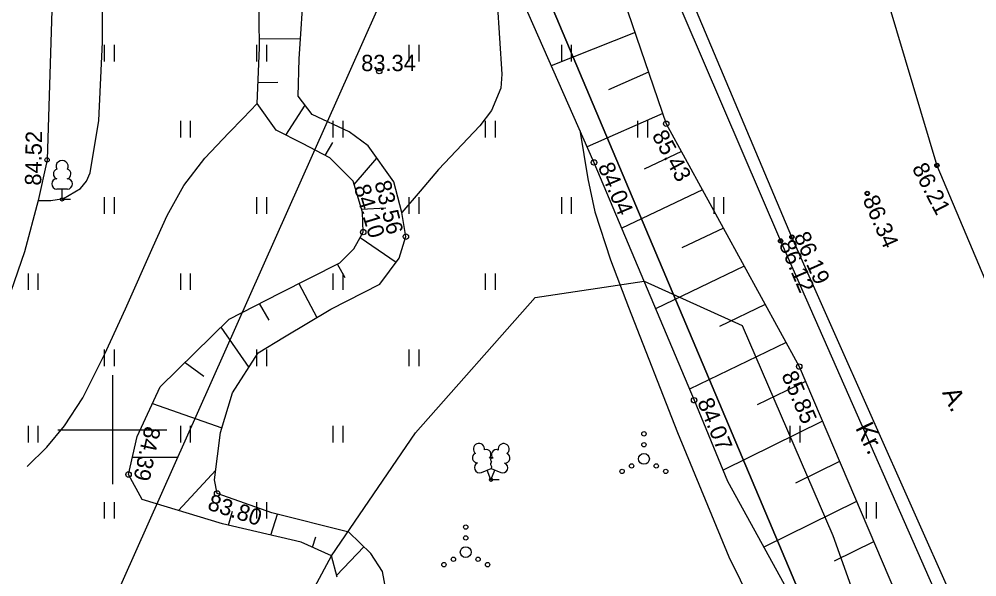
# Model space of a CAD drawing. Extents: x 635520 to 641285, y 6458433 to 6466834.
# Drawn here: x 637595.72 to 637639.71, y 6462543.24 to 6462568.86 of the extents above; entities that cross this region are included whole.
import ezdxf

# ---------------------------------------------------------------- set-up
doc = ezdxf.new("R2010")
doc.units = 0
for name, color, linetype in [('HALJASTUS', 7, 'Continuous'), ('HORISONTAAL-EH2000', 7, 'Continuous'), ('KORGUS-EH2000', 7, 'Continuous'), ('KPOHULIIN', 7, 'Continuous'), ('MOOTMPUNKT', 7, 'Continuous'), ('PIIR', 7, 'Continuous'), ('PUU', 7, 'Continuous'), ('RELJEEF', 7, 'Continuous'), ('TEE', 7, 'Continuous'), ('VORK', 7, 'Continuous')]:
    doc.layers.add(name, color=color, linetype=linetype)

msp = doc.modelspace()

# ---------------------------------------------------------------- linework, layer by layer
at = {"layer": 'HALJASTUS'}
for p, q in [((637599.625, 6462567.679), (637599.625, 6462566.918)), ((637600.08, 6462567.679), (637600.08, 6462566.918)), ((637606.625, 6462567.679), (637606.625, 6462566.918)), ((637607.08, 6462567.679), (637607.08, 6462566.918)), ((637613.625, 6462567.679), (637613.625, 6462566.918)), ((637614.08, 6462567.679), (637614.08, 6462566.918)), ((637620.625, 6462567.679), (637620.625, 6462566.918)), ((637621.08, 6462567.679), (637621.08, 6462566.918)), ((637603.125, 6462564.179), (637603.125, 6462563.418)), ((637603.58, 6462564.179), (637603.58, 6462563.418)), ((637610.125, 6462564.179), (637610.125, 6462563.418)), ((637610.58, 6462564.179), (637610.58, 6462563.418)), ((637617.125, 6462564.179), (637617.125, 6462563.418)), ((637617.58, 6462564.179), (637617.58, 6462563.418)), ((637624.125, 6462564.179), (637624.125, 6462563.418)), ((637624.58, 6462564.179), (637624.58, 6462563.418)), ((637599.625, 6462560.679), (637599.625, 6462559.918)), ((637600.08, 6462560.679), (637600.08, 6462559.918)), ((637606.625, 6462560.679), (637606.625, 6462559.918)), ((637607.08, 6462560.679), (637607.08, 6462559.918)), ((637613.625, 6462560.679), (637613.625, 6462559.918)), ((637614.08, 6462560.679), (637614.08, 6462559.918)), ((637620.625, 6462560.679), (637620.625, 6462559.918)), ((637621.08, 6462560.679), (637621.08, 6462559.918)), ((637627.625, 6462560.679), (637627.625, 6462559.918)), ((637628.08, 6462560.679), (637628.08, 6462559.918)), ((637596.125, 6462557.179), (637596.125, 6462556.418)), ((637596.58, 6462557.179), (637596.58, 6462556.418)), ((637603.125, 6462557.179), (637603.125, 6462556.418)), ((637603.58, 6462557.179), (637603.58, 6462556.418)), ((637610.125, 6462557.179), (637610.125, 6462556.418)), ((637610.58, 6462557.179), (637610.58, 6462556.418)), ((637617.125, 6462557.179), (637617.125, 6462556.418)), ((637617.58, 6462557.179), (637617.58, 6462556.418)), ((637599.625, 6462553.679), (637599.625, 6462552.918)), ((637600.08, 6462553.679), (637600.08, 6462552.918)), ((637606.625, 6462553.679), (637606.625, 6462552.918)), ((637607.08, 6462553.679), (637607.08, 6462552.918)), ((637613.625, 6462553.679), (637613.625, 6462552.918)), ((637614.08, 6462553.679), (637614.08, 6462552.918)), ((637596.125, 6462550.179), (637596.125, 6462549.418)), ((637596.58, 6462550.179), (637596.58, 6462549.418)), ((637603.125, 6462550.179), (637603.125, 6462549.418)), ((637603.58, 6462550.179), (637603.58, 6462549.418)), ((637610.125, 6462550.179), (637610.125, 6462549.418)), ((637610.58, 6462550.179), (637610.58, 6462549.418)), ((637631.125, 6462550.179), (637631.125, 6462549.418)), ((637631.58, 6462550.179), (637631.58, 6462549.418)), ((637599.625, 6462546.679), (637599.625, 6462545.918)), ((637600.08, 6462546.679), (637600.08, 6462545.918)), ((637606.625, 6462546.679), (637606.625, 6462545.918)), ((637607.08, 6462546.679), (637607.08, 6462545.918)), ((637634.625, 6462546.679), (637634.625, 6462545.918)), ((637635.08, 6462546.679), (637635.08, 6462545.918))]:
    msp.add_line(p, q, dxfattribs=at)
msp.add_lwpolyline([(637636.953, 6462518.031), (637633.07, 6462515.736), (637628.725, 6462513.061), (637625.402, 6462511.782), (637621.789, 6462511.652), (637615.717, 6462511.853), (637612.4, 6462512.339), (637609.109, 6462513.66), (637606.303, 6462515.686), (637605, 6462521.248), (637604.456, 6462528.463), (637604.175, 6462533.244), (637610.07, 6462544.201), (637613.928, 6462549.86), (637619.418, 6462556.079), (637624.423, 6462556.815), (637628.93, 6462554.793), (637633.09, 6462545.144), (637635.727, 6462537.782), (637636.764, 6462530.508), (637639.389, 6462523.921), (637639.267, 6462521.331), (637636.953, 6462518.031)], dxfattribs=at)
for centre, radius in [((637624.417, 6462549.811), 0.1), ((637624.417, 6462549.311), 0.1), ((637624.417, 6462548.661), 0.25), ((637623.852, 6462548.336), 0.1), ((637624.982, 6462548.336), 0.1), ((637623.417, 6462548.086), 0.1), ((637625.417, 6462548.086), 0.1), ((637616.233, 6462545.527), 0.1), ((637616.233, 6462545.027), 0.1), ((637616.233, 6462544.377), 0.25), ((637615.668, 6462544.052), 0.1), ((637616.798, 6462544.052), 0.1), ((637615.233, 6462543.802), 0.1), ((637617.233, 6462543.802), 0.1)]:
    msp.add_circle(centre, radius, dxfattribs=at)
at = {"layer": 'HORISONTAAL-EH2000'}
for points in [[(637596.593, 6462560.52), (637596.886, 6462560.52), (637597.179, 6462560.52), (637597.748, 6462560.617), (637598.531, 6462561.074), (637598.816, 6462561.412), (637598.983, 6462561.804), (637599.383, 6462564.199), (637599.551, 6462567.794), (637599.525, 6462571.393), (637599.525, 6462574.387), (637599.525, 6462577.382), (637599.525, 6462581.001), (637599.525, 6462584.62), (637599.672, 6462586.283), (637599.98, 6462587.505), (637600.325, 6462588.394), (637601.032, 6462589.661), (637601.973, 6462590.823), (637602.5, 6462591.249), (637603.359, 6462591.71), (637604.171, 6462592.223), (637604.945, 6462592.888), (637605.718, 6462593.553)], [(637617.457, 6462572.956), (637617.673, 6462569.643), (637617.888, 6462566.329), (637617.843, 6462565.693), (637617.41, 6462564.665), (637616.878, 6462563.949), (637614.983, 6462561.949), (637614.136, 6462560.962), (637613.289, 6462559.975)], [(637596.09, 6462548.309), (637596.982, 6462549.2), (637597.8, 6462550.182), (637598.639, 6462551.465), (637599.652, 6462553.49), (637600.6, 6462555.546), (637601.87, 6462558.409), (637602.523, 6462559.833), (637603.278, 6462561.211), (637604.25, 6462562.477), (637605.354, 6462563.633), (637606.003, 6462564.308), (637606.653, 6462564.982)], [(637621.476, 6462563.756), (637621.655, 6462562.636), (637621.834, 6462561.515), (637622.163, 6462560.01), (637622.884, 6462557.806), (637623.707, 6462555.629), (637625.958, 6462549.866), (637628.313, 6462544.161), (637629.355, 6462542.05)]]:
    msp.add_lwpolyline(points, dxfattribs=at)
at = {"layer": 'KORGUS-EH2000'}
for centre, radius in [((637612.256, 6462566.468), 0.125), ((637625.442, 6462564.053), 0.125), ((637596.999, 6462562.391), 0.1), ((637622.123, 6462562.275), 0.125), ((637637.875, 6462562.137), 0.1), ((637634.678, 6462560.855), 0.1), ((637611.523, 6462559.077), 0.125), ((637613.483, 6462558.867), 0.125), ((637631.217, 6462558.845), 0.1), ((637630.694, 6462558.672), 0.1), ((637631.551, 6462552.901), 0.125), ((637626.723, 6462551.354), 0.125), ((637600.741, 6462547.943), 0.125), ((637604.811, 6462547.071), 0.125)]:
    msp.add_circle(centre, radius, dxfattribs=at)
at = {"layer": 'KPOHULIIN'}
msp.add_lwpolyline([(637580.943, 6462525.767), (637598.755, 6462539.191), (637624.916, 6462597.903)], dxfattribs=at)
at = {"layer": 'MOOTMPUNKT'}
for centre in [(637637.875, 6462562.137), (637597.692, 6462560.574), (637634.678, 6462560.855), (637631.217, 6462558.845), (637630.694, 6462558.672), (637617.392, 6462547.701)]:
    msp.add_circle(centre, 0.075, dxfattribs=at)
at = {"layer": 'PIIR'}
msp.add_lwpolyline([(637353.13, 6462864.54), (637469.54, 6462931.01), (637486.6, 6462884.52), (637514.77, 6462809.68), (637536.13, 6462756.21), (637550.61, 6462721.37), (637554.32, 6462722.87), (637557.03, 6462716.49), (637580.65, 6462661.56), (637606.05, 6462602.89), (637648.76, 6462501.82), (637606.05, 6462465.7), (637564.16, 6462430.62), (637503.74, 6462382.86), (637468.12, 6462357.68), (637436.35, 6462338.64), (637420.75, 6462347.57), (637461.84, 6462371.62), (637500.69, 6462455.68), (637521.04, 6462521.2), (637545.47, 6462531.18), (637521.85, 6462579.03), (637482.8, 6462645.08)], close=True, dxfattribs=at)
msp.add_lwpolyline([(637558.36, 6462765.27), (637572.98, 6462730.2), (637576.94, 6462731.56), (637582.24, 6462718.61), (637602.67, 6462671.11), (637628.08, 6462612.41), (637668.21, 6462517.42), (637648.76, 6462501.82), (637606.05, 6462602.89), (637580.65, 6462661.56), (637557.03, 6462716.49), (637554.32, 6462722.87), (637550.61, 6462721.37), (637536.13, 6462756.21)], dxfattribs=at)
at = {"layer": 'PUU'}
for p, q in [((637597.932, 6462561.049), (637597.452, 6462561.049)), ((637597.692, 6462560.574), (637597.692, 6462561.049)), ((637598.072, 6462560.574), (637597.692, 6462560.574)), ((637616.952, 6462548.036), (637617.397, 6462548.211)), ((637617.392, 6462547.701), (637617.217, 6462548.141)), ((637617.392, 6462547.701), (637617.572, 6462548.141)), ((637617.397, 6462548.211), (637617.837, 6462548.031)), ((637617.772, 6462547.701), (637617.392, 6462547.701))]:
    msp.add_line(p, q, dxfattribs=at)
msp.add_lwpolyline([(637617.397, 6462548.706), (637617.377, 6462548.631), (637617.377, 6462548.611), (637617.387, 6462548.581), (637617.407, 6462548.546), (637617.412, 6462548.526), (637617.397, 6462548.491), (637617.372, 6462548.441), (637617.367, 6462548.416), (637617.372, 6462548.401), (637617.382, 6462548.371), (637617.417, 6462548.311), (637617.422, 6462548.291), (637617.417, 6462548.271), (637617.402, 6462548.236), (637617.397, 6462548.211)], dxfattribs=at)
for centre, radius, start, end in [((637597.522, 6462561.747), 0.233, 109.0217, 253.1415), ((637597.692, 6462562.094), 0.277, 332.5799, 207.4201), ((637597.862, 6462561.747), 0.233, 286.8508, 70.9859), ((637597.455, 6462561.286), 0.238, 90.0016, 269.3953), ((637597.929, 6462561.286), 0.238, 270.6047, 89.9984), ((637616.835, 6462549.115), 0.256, 111.5027, 232.5173), ((637616.835, 6462549.115), 0.256, 350.4856, 111.5002), ((637617.971, 6462549.106), 0.256, 67.6168, 188.6314), ((637617.971, 6462549.106), 0.256, 306.5997, 67.6143), ((637616.761, 6462548.704), 0.224, 111.4304, 274.4987), ((637617.17, 6462548.865), 0.224, 308.5041, 111.5725), ((637617.633, 6462548.86), 0.225, 67.7016, 230.5126), ((637618.038, 6462548.694), 0.224, 264.6183, 67.6866), ((637616.866, 6462548.259), 0.237, 111.5014, 291.5004), ((637617.396, 6462548.468), 0.237, 66.7655, 111.5015), ((637617.927, 6462548.251), 0.237, 247.6166, 67.6155)]:
    msp.add_arc(centre, radius, start, end, dxfattribs=at)
at = {"layer": 'RELJEEF'}
for p, q in [((637624.008, 6462568.25), (637620.163, 6462566.71)), ((637606.755, 6462567.953), (637608.64, 6462567.974)), ((637624.634, 6462566.418), (637622.796, 6462565.611)), ((637606.694, 6462565.952), (637607.6, 6462565.962)), ((637607.961, 6462563.531), (637608.858, 6462564.899)), ((637625.283, 6462564.519), (637621.806, 6462562.991)), ((637609.782, 6462562.596), (637610.132, 6462563.197)), ((637611.101, 6462561.269), (637612.146, 6462562.476)), ((637626.142, 6462562.775), (637624.434, 6462561.962)), ((637627.104, 6462561.018), (637623.396, 6462559.253)), ((637611.45, 6462560.124), (637612.557, 6462560.186)), ((637628.067, 6462559.261), (637626.153, 6462558.35)), ((637611.388, 6462558.835), (637613.03, 6462557.693)), ((637610.331, 6462557.611), (637610.681, 6462556.991)), ((637629.024, 6462557.514), (637624.955, 6462555.553)), ((637608.567, 6462556.719), (637609.386, 6462555.154)), ((637606.749, 6462555.79), (637607.192, 6462555.037)), ((637629.986, 6462555.757), (637627.882, 6462554.743)), ((637604.986, 6462554.707), (637606.272, 6462552.86)), ((637630.949, 6462554.001), (637626.509, 6462551.862)), ((637603.337, 6462553.088), (637604.204, 6462552.459)), ((637631.844, 6462552.212), (637629.618, 6462551.139)), ((637601.843, 6462551.206), (637605.028, 6462550.083)), ((637632.618, 6462550.391), (637628.057, 6462548.137)), ((637600.924, 6462548.735), (637603.016, 6462548.735)), ((637633.402, 6462548.547), (637631.382, 6462547.55)), ((637603.031, 6462546.295), (637604.745, 6462548.138)), ((637634.185, 6462546.704), (637629.927, 6462544.6)), ((637605.33, 6462545.616), (637605.525, 6462546.259)), ((637607.277, 6462545.162), (637607.578, 6462546.125)), ((637609.197, 6462544.599), (637609.347, 6462545.079)), ((637634.97, 6462544.856), (637633.153, 6462543.963)), ((637610.302, 6462543.306), (637611.549, 6462544.625))]:
    msp.add_line(p, q, dxfattribs=at)
for points in [[(637619.964, 6462580.082), (637625.442, 6462564.053), (637631.551, 6462552.901), (637637.896, 6462537.974), (637638.386, 6462535.963), (637637.94, 6462535.126), (637637.097, 6462534.175), (637636.924, 6462533.487), (637636.365, 6462531.42), (637636.122, 6462530.168), (637637.002, 6462528.909), (637639.113, 6462527.206), (637641.021, 6462525.855), (637641.835, 6462525.167), (637643.113, 6462524.568), (637643.868, 6462523.014), (637645.851, 6462519.534), (637647.512, 6462516.26), (637648.274, 6462513.447), (637648.654, 6462511.523)], [(637610.321, 6462543.234), (637610.07, 6462544.201), (637608.677, 6462544.836), (637605.058, 6462545.679), (637601.37, 6462546.799), (637600.741, 6462547.943), (637601.145, 6462549.694), (637602.194, 6462551.966), (637605.361, 6462555.075), (637607.692, 6462556.276), (637610.452, 6462557.672), (637611.093, 6462558.306), (637611.523, 6462559.077), (637611.491, 6462559.987), (637611.058, 6462561.408), (637609.994, 6462562.485), (637608.734, 6462563.145), (637607.52, 6462563.751), (637606.653, 6462564.982), (637606.761, 6462567.546), (637606.705, 6462571.502)], [(637618.373, 6462570.761), (637622.123, 6462562.275), (637626.723, 6462551.354), (637628.263, 6462547.64), (637632.032, 6462540.757), (637635.112, 6462535.712), (637635.169, 6462535.038), (637635.107, 6462534.09), (637634.423, 6462532.835), (637633.671, 6462530.977), (637633.542, 6462529.692), (637633.864, 6462527.456), (637634.941, 6462525.626), (637636.356, 6462525.136), (637638.102, 6462524.554), (637640.676, 6462523.287), (637642.324, 6462521.098), (637644.73, 6462516.753), (637646.26, 6462511.298)], [(637612.88, 6462540.915), (637612.407, 6462543.484), (637611.867, 6462544.314), (637610.866, 6462545.294), (637607.32, 6462546.19), (637604.811, 6462547.071), (637604.69, 6462547.698), (637604.962, 6462549.866), (637605.525, 6462551.7), (637606.7, 6462553.524), (637607.903, 6462554.268), (637610.031, 6462555.539), (637612.279, 6462556.687), (637613.173, 6462557.885), (637613.483, 6462558.867), (637613.289, 6462559.975), (637612.93, 6462561.379), (637611.747, 6462563.034), (637610.879, 6462563.677), (637609.184, 6462564.471), (637608.534, 6462565.326), (637608.576, 6462567.03), (637608.812, 6462570.504)]]:
    msp.add_lwpolyline(points, dxfattribs=at)
at = {"layer": 'TEE'}
for points in [[(637576.244, 6462705.99), (637577.05, 6462703.501), (637576.894, 6462703.333), (637585.991, 6462681.911), (637595.199, 6462660.726), (637597.023, 6462656.519), (637606.573, 6462634.373), (637615.237, 6462614.611), (637619.218, 6462605.752), (637619.464, 6462605.731), (637621.459, 6462602.057), (637626.162, 6462595.156), (637629.111, 6462589.508), (637632.099, 6462582.169), (637634.874, 6462573.057), (637635.665, 6462569.519), (637637.875, 6462562.137), (637646.856, 6462540.855), (637655.85, 6462519.829), (637658.457, 6462513.968), (637658.886, 6462514.084), (637662.526, 6462505.396), (637662.293, 6462504.935), (637667.692, 6462492.08)], [(637619.922, 6462473.445), (637630.155, 6462482.242), (637637.535, 6462488.428), (637642.225, 6462492.366), (637644.34, 6462494.593), (637645.826, 6462496.481), (637647.705, 6462499.631), (637649.15, 6462502.938), (637649.768, 6462506.065), (637650.051, 6462508.244), (637650.064, 6462510.306), (637650.042, 6462512.273), (637649.231, 6462514.808), (637649.125, 6462515.502), (637649.317, 6462516.874), (637640.474, 6462538.028), (637631.217, 6462558.845), (637619.843, 6462585.787)], [(637619.196, 6462585.458), (637630.694, 6462558.672), (637639.895, 6462537.79), (637646.756, 6462521.523), (637648.605, 6462516.796), (637649.172, 6462513.401), (637649.371, 6462510.813), (637649.207, 6462507.63), (637648.609, 6462504.437), (637647.24, 6462500.646), (637645.71, 6462497.624), (637643.21, 6462494.222), (637642.041, 6462492.915), (637642.371, 6462492.519)], [(637597.255, 6462570.259), (637596.999, 6462562.391), (637596.593, 6462560.52), (637595.957, 6462558.174), (637595.336, 6462556.343), (637594.918, 6462555.383), (637593.44, 6462553.899), (637590.865, 6462552.098), (637589.175, 6462551.299), (637570.313, 6462544.079)]]:
    msp.add_lwpolyline(points, dxfattribs=at)
at = {"layer": 'VORK'}
for p, q in [((637600, 6462552.5), (637600, 6462547.5)), ((637597.5, 6462550), (637602.5, 6462550))]:
    msp.add_line(p, q, dxfattribs=at)

# ---------------------------------------------------------------- texts
at = {"layer": 'KORGUS-EH2000'}
msp.add_text('83.34', height=0.75, dxfattribs=at).set_placement((637611.429, 6462566.468))
for s, rotation, p in [('85.43', 298.7137, (637624.765, 6462563.512)), ('84.52', 89.0665, (637596.73, 6462561.207)), ('84.04', 292.8412, (637622.287, 6462562.09)), ('86.21', 297.4692, (637636.713, 6462562.017)), ('84.10', 286.9625, (637611.084, 6462561.141)), ('83.56', 284.3289, (637612.032, 6462561.345)), ('86.34', 293.5916, (637634.453, 6462560.571)), ('86.19', 294.021, (637631.284, 6462558.892)), ('86.12', 293.2115, (637630.603, 6462558.53)), ('85.85', 293.0287, (637630.721, 6462552.508)), ('84.07', 292.5165, (637626.857, 6462551.275)), ('84.39', 257.8366, (637601.494, 6462550.199)), ('83.80', 342.0791, (637604.324, 6462546.346))]:
    msp.add_text(s, height=0.75, rotation=rotation, dxfattribs=at).set_placement(p)
at = {"layer": 'TEE'}
for s, p in [('A.', (637638.099, 6462551.704)), ('Kr.', (637634.112, 6462550.084))]:
    msp.add_text(s, height=0.85, rotation=296.1095, dxfattribs=at).set_placement(p)

doc.saveas('drawing.dxf')
